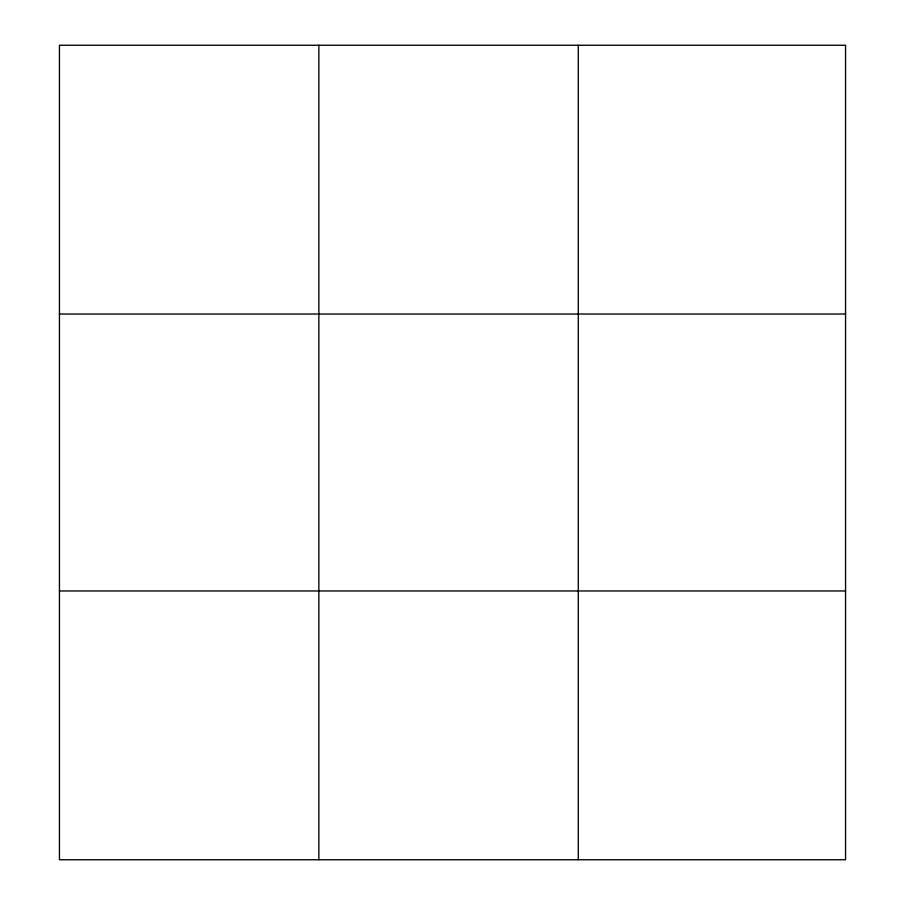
<?xml version="1.0" encoding="UTF-8"?>
<svg xmlns="http://www.w3.org/2000/svg" width="905" height="905" viewBox="0 0 905 905"><rect width="100%" height="100%" fill="white"/><g stroke="black" fill="none" stroke-linecap="round" stroke-linejoin="round"><path stroke-width="1.36" d="M318.854 859.75L318.854 45.25M578.284 859.75L578.284 45.25M845.564 314.035L845.564 45.25L59.436 45.25L59.436 859.75L845.564 859.75L845.564 314.035L59.436 314.035M59.436 590.965L845.564 590.965"/></g></svg>
